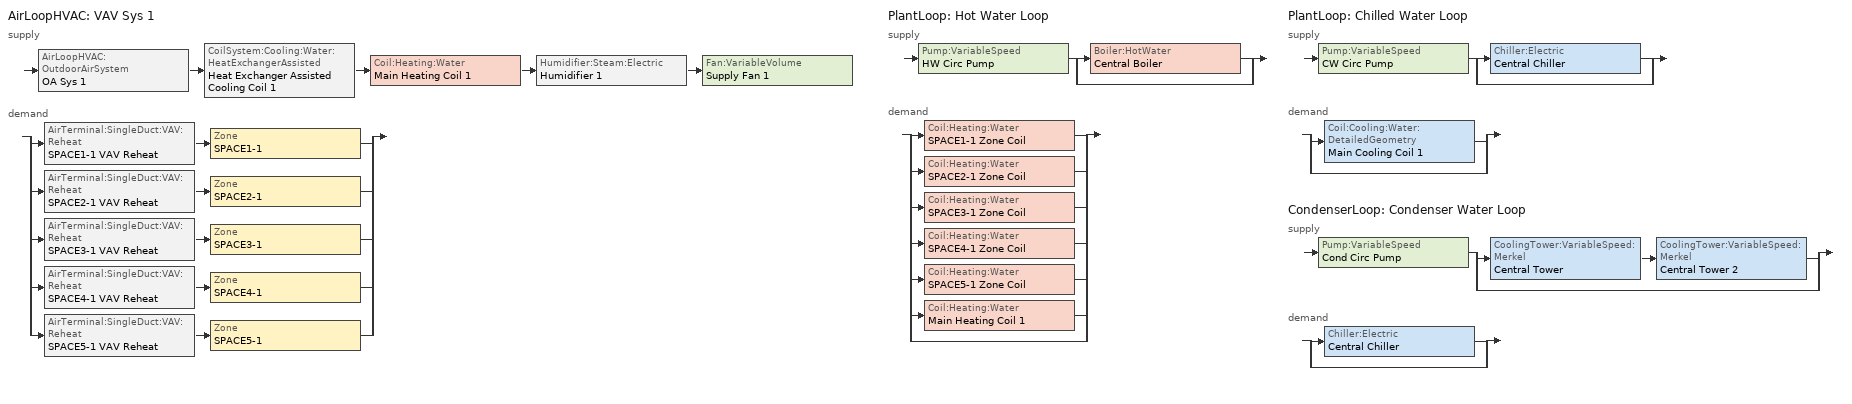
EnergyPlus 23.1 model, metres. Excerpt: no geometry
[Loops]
AirLoopHVAC 'VAV Sys 1'
 supply: AirLoopHVAC:OutdoorAirSystem 'OA Sys 1' > CoilSystem:Cooling:Water:HeatExchangerAssisted 'Heat Exchanger Assisted Cooling Coil 1' > Coil:Heating:Water 'Main Heating Coil 1' > Humidifier:Steam:Electric 'Humidifier 1' > Fan:VariableVolume 'Supply Fan 1'
 demand: split
  | AirTerminal:SingleDuct:VAV:Reheat 'SPACE1-1 VAV Reheat' > Zone 'SPACE1-1'
  | AirTerminal:SingleDuct:VAV:Reheat 'SPACE2-1 VAV Reheat' > Zone 'SPACE2-1'
  | AirTerminal:SingleDuct:VAV:Reheat 'SPACE3-1 VAV Reheat' > Zone 'SPACE3-1'
  | AirTerminal:SingleDuct:VAV:Reheat 'SPACE4-1 VAV Reheat' > Zone 'SPACE4-1'
  | AirTerminal:SingleDuct:VAV:Reheat 'SPACE5-1 VAV Reheat' > Zone 'SPACE5-1'
PlantLoop 'Hot Water Loop'
 supply: Pump:VariableSpeed 'HW Circ Pump' > split
  | Boiler:HotWater 'Central Boiler'
  | bypass
 demand: split
  | Coil:Heating:Water 'SPACE1-1 Zone Coil'
  | Coil:Heating:Water 'SPACE2-1 Zone Coil'
  | Coil:Heating:Water 'SPACE3-1 Zone Coil'
  | Coil:Heating:Water 'SPACE4-1 Zone Coil'
  | Coil:Heating:Water 'SPACE5-1 Zone Coil'
  | Coil:Heating:Water 'Main Heating Coil 1'
  | bypass
PlantLoop 'Chilled Water Loop'
 supply: Pump:VariableSpeed 'CW Circ Pump' > split
  | Chiller:Electric 'Central Chiller'
  | bypass
 demand: split
  | Coil:Cooling:Water:DetailedGeometry 'Main Cooling Coil 1'
  | bypass
CondenserLoop 'Condenser Water Loop'
 supply: Pump:VariableSpeed 'Cond Circ Pump' > split
  | CoolingTower:VariableSpeed:Merkel 'Central Tower' > CoolingTower:VariableSpeed:Merkel 'Central Tower 2'
  | bypass
 demand: split
  | Chiller:Electric 'Central Chiller'
  | bypass
[Sizing:Zone] Zone Cooling Design Supply Air Temperature Input Method=SupplyAirTemperature; Zone Cooling Design Supply Air Temperature {C}=14; Zone Heating Design Supply Air Temperature Input Method=SupplyAirTemperature; Zone Heating Design Supply Air Temperature {C}=50; Zone Cooling Design Supply Air Humidity Ratio {kgWater/kgDryAir}=0.009; Zone Heating Design Supply Air Humidity Ratio {kgWater/kgDryAir}=0.004; Zone Heating Sizing Factor=0; Zone Cooling Sizing Factor=0; Cooling Design Air Flow Method=DesignDay; Cooling Design Air Flow Rate {m3/s}=0; Heating Design Air Flow Method=DesignDay; Heating Design Air Flow Rate {m3/s}=0; Zone Load Sizing Method=Sensible Load Only No Latent Load; Zone Latent Cooling Design Supply Air Humidity Ratio Input Method=HumidityRatioDifference; Zone Cooling Design Supply Air Humidity Ratio Difference {kgWater/kgDryAir}=0.005; Zone Latent Heating Design Supply Air Humidity Ratio Input Method=HumidityRatioDifference; Zone Humidification Design Supply Air Humidity Ratio Difference {kgWater/kgDryAir}=0.005
Name | Design Specification Outdoor Air Object
SPACE1-1 | SZ DSOA SPACE1-1
SPACE2-1 | SZ DSOA SPACE2-1
SPACE3-1 | SZ DSOA SPACE3-1
SPACE4-1 | SZ DSOA SPACE4-1
SPACE5-1 | SZ DSOA SPACE5-1
[DesignSpecification:OutdoorAir] Outdoor Air Method=flow/person; Outdoor Air Flow per Person {m3/s-person}=0.00944; Outdoor Air Flow per Zone Floor Area {m3/s-m2}=0; Outdoor Air Flow per Zone {m3/s}=0
SZ DSOA SPACE1-1; SZ DSOA SPACE2-1; SZ DSOA SPACE3-1; SZ DSOA SPACE4-1; SZ DSOA SPACE5-1
[Sizing:System]
VAV Sys 1: Type of Load to Size On=sensible; Design Outdoor Air Flow Rate {m3/s}=autosize; Central Heating Maximum System Air Flow Ratio=0.3; Preheat Design Temperature {C}=7; Preheat Design Humidity Ratio {kgWater/kgDryAir}=0.008; Precool Design Temperature {C}=11; Precool Design Humidity Ratio {kgWater/kgDryAir}=0.008; Central Cooling Design Supply Air Temperature {C}=12.8; Central Heating Design Supply Air Temperature {C}=16.7; Type of Zone Sum to Use=noncoincident; 100% Outdoor Air in Cooling=no; 100% Outdoor Air in Heating=no; Central Cooling Design Supply Air Humidity Ratio {kgWater/kgDryAir}=0.008; Central Heating Design Supply Air Humidity Ratio {kgWater/kgDryAir}=0.008; Cooling Supply Air Flow Rate Method=DesignDay; Cooling Supply Air Flow Rate {m3/s}=0; Heating Supply Air Flow Rate Method=DesignDay; Heating Supply Air Flow Rate {m3/s}=0; Zone Maximum Outdoor Air Fraction=1; Cooling Design Capacity Method=CoolingDesignCapacity; Cooling Design Capacity {W}=autosize; Heating Design Capacity Method=HeatingDesignCapacity; Heating Design Capacity {W}=autosize; Central Cooling Capacity Control Method=VAV
[Sizing:Plant]
Name | Loop Type | Design Loop Exit Temperature {C} | Loop Design Temperature Difference {deltaC}
Hot Water Loop | heating | 82 | 11
Chilled Water Loop | cooling | 7.22 | 6.67
Condenser Water Loop | condenser | 29.4 | 5.6
[ZoneControl:Thermostat] Control Type Schedule=Zone Control Type Sched; Control 1=CoolingSetPoint; Control 2=HeatingSetpoint; Control 3=DualSetPoint
Name | Zone or ZoneList
SPACE1-1 Control | SPACE1-1
SPACE2-1 Control | SPACE2-1
SPACE3-1 Control | SPACE3-1
SPACE4-1 Control | SPACE4-1
SPACE5-1 Control | SPACE5-1
[ThermostatSetpoint:SingleHeating]
HeatingSetpoint: Setpoint Temperature Schedule=Htg-SetP-Sch
[ThermostatSetpoint:SingleCooling]
CoolingSetpoint: Setpoint Temperature Schedule=Clg-SetP-Sch
[ThermostatSetpoint:DualSetpoint]
DualSetPoint: Heating Setpoint Temperature Schedule=Htg-SetP-Sch; Cooling Setpoint Temperature Schedule=Clg-SetP-Sch
[Zone equipment]
SPACE1-1: SPACE1-1 VAV Reheat
SPACE2-1: SPACE2-1 VAV Reheat
SPACE3-1: SPACE3-1 VAV Reheat
SPACE4-1: SPACE4-1 VAV Reheat
SPACE5-1: SPACE5-1 VAV Reheat
[AirTerminal:SingleDuct:VAV:Reheat] Availability Schedule=ReheatCoilAvailSched; Maximum Air Flow Rate {m3/s}=autosize; Zone Minimum Air Flow Input Method=Constant; Constant Minimum Air Flow Fraction=0.3; Maximum Hot Water or Steam Flow Rate {m3/s}=autosize; Minimum Hot Water or Steam Flow Rate {m3/s}=0; Convergence Tolerance=0.001; Damper Heating Action=ReverseWithLimits; Maximum Flow per Zone Floor Area During Reheat {m3/s-m2}=AUTOCALCULATE; Maximum Flow Fraction During Reheat=AUTOCALCULATE
Name | Reheat Coil
SPACE1-1 VAV Reheat | SPACE1-1 Zone Coil
SPACE2-1 VAV Reheat | SPACE2-1 Zone Coil
SPACE3-1 VAV Reheat | SPACE3-1 Zone Coil
SPACE4-1 VAV Reheat | SPACE4-1 Zone Coil
SPACE5-1 VAV Reheat | SPACE5-1 Zone Coil
[Coil:Heating:Water] Availability Schedule=ReheatCoilAvailSched; U-Factor Times Area Value {W/K}=autosize; Maximum Water Flow Rate {m3/s}=autosize; Performance Input Method=UFactorTimesAreaAndDesignWaterFlowRate; Rated Capacity {W}=autosize; Rated Inlet Water Temperature {C}=82.2; Rated Inlet Air Temperature {C}=16.6; Rated Outlet Water Temperature {C}=71.1; Rated Outlet Air Temperature {C}=32.2
SPACE1-1 Zone Coil; SPACE2-1 Zone Coil; SPACE3-1 Zone Coil; SPACE4-1 Zone Coil; SPACE5-1 Zone Coil; Main Heating Coil 1
[AirLoopHVAC:ReturnPlenum]
Return-Plenum-1: Zone=PLENUM-1
[AirLoopHVAC]
VAV Sys 1: Design Supply Air Flow Rate {m3/s}=autosize
[Coil:Cooling:Water:DetailedGeometry]
Main Cooling Coil 1: Availability Schedule=CoolingCoilAvailSched; Maximum Water Flow Rate {m3/s}=autosize; Tube Outside Surface Area {m2}=autosize; Total Tube Inside Area {m2}=autosize; Fin Surface Area {m2}=autosize; Minimum Airflow Area {m2}=autosize; Coil Depth {m}=autosize; Fin Diameter {m}=autosize; Number of Tubes per Row=autosize
[CoilSystem:Cooling:Water:HeatExchangerAssisted]
Heat Exchanger Assisted Cooling Coil 1: Heat Exchanger=Heat Exchanger Assisting Cooling Coil; Cooling Coil=Main Cooling Coil 1
[HeatExchanger:AirToAir:FlatPlate]
Heat Exchanger Assisting Cooling Coil: Availability Schedule=CoolingCoilAvailSched; Flow Arrangement Type=CounterFlow; Economizer Lockout=Yes; Ratio of Supply to Secondary hA Values=1; Nominal Supply Air Flow Rate {m3/s}=1.32; Nominal Supply Air Inlet Temperature {C}=24; Nominal Supply Air Outlet Temperature {C}=21; Nominal Secondary Air Flow Rate {m3/s}=1.32; Nominal Secondary Air Inlet Temperature {C}=12; Nominal Electric Power {W}=100
[Humidifier:Steam:Electric]
Humidifier 1: Availability Schedule=FanAvailSched; Rated Capacity {m3/s}=3.79e-06; Rated Power {W}=10200; Rated Fan Power {W}=27; Standby Power {W}=2
[SetpointManager:SingleZone:Humidity:Minimum]
Zone Min Set Point Manager: Setpoint Node or NodeList=Humidifier Outlet Node
[Fan:VariableVolume]
Supply Fan 1: Availability Schedule=FanAvailSched; Fan Total Efficiency=0.7; Pressure Rise {Pa}=600; Maximum Flow Rate {m3/s}=autosize; Fan Power Minimum Flow Rate Input Method=Fraction; Fan Power Minimum Flow Fraction=0.25; Motor Efficiency=0.9; Motor In Airstream Fraction=1; Fan Power Coefficient 1=0.350712; Fan Power Coefficient 2=0.308505; Fan Power Coefficient 3=-0.541374; Fan Power Coefficient 4=0.871988; Fan Power Coefficient 5=0
[Controller:WaterCoil] Control Variable=Temperature; Actuator Variable=FLOW; Controller Convergence Tolerance {deltaC}=0.002; Maximum Actuated Flow {m3/s}=autosize; Minimum Actuated Flow {m3/s}=0
Name | Action
Central Cooling Coil Contoller 1 | Reverse
Central Heating Coil Contoller 1 | Normal
[Controller:OutdoorAir]
OA Controller 1: Minimum Outdoor Air Flow Rate {m3/s}=autosize; Maximum Outdoor Air Flow Rate {m3/s}=autosize; Economizer Control Type=FixedDryBulb; Economizer Control Action Type=ModulateFlow; Economizer Maximum Limit Dry-Bulb Temperature {C}=19; Economizer Minimum Limit Dry-Bulb Temperature {C}=4; Lockout Type=NoLockout; Minimum Limit Type=FixedMinimum; Minimum Outdoor Air Schedule=Min OA Sched
[SetpointManager:Scheduled] Control Variable=Temperature
Name | Schedule | Setpoint Node or NodeList
Central Boiler Setpoint Manager | HW Loop Temp Schedule | Central Boiler Outlet Node
Central Chiller Setpoint Manager | CW Loop Temp Schedule | Central Chiller Outlet Node
Condenser Water Loop Setpoint Manager | Condenser Loop Temp Schedule | Condenser Tower Outlet Node
[SetpointManager:MixedAir]
Mixed Air Temp Manager 1: Control Variable=Temperature; Setpoint Node or NodeList=Main Branch SetPoint Node List
[PlantLoop] Fluid Type=Water; Maximum Loop Flow Rate {m3/s}=autosize; Minimum Loop Flow Rate {m3/s}=0; Plant Loop Volume {m3}=autocalculate; Load Distribution Scheme=SequentialLoad
Name | Plant Equipment Operation Scheme | Maximum Loop Temperature {C} | Minimum Loop Temperature {C}
Hot Water Loop | Hot Loop Operation | 100 | 10
Chilled Water Loop | CW Loop Operation | 98 | 1
[PlantEquipmentOperationSchemes] Control Scheme 1 Schedule=PlantOnSched
Name | Control Scheme 1
Hot Loop Operation | Central Boiler Only
CW Loop Operation | Central Chiller Only
[PlantEquipmentOperation:HeatingLoad]
Central Boiler Only: Load Range 1 Lower Limit {W}=0; Load Range 1 Upper Limit {W}=1000000; Range 1 Equipment List=heating plant
[PlantEquipmentList]
heating plant: Central Boiler
Cooling Plant: Central Chiller
[Boiler:HotWater]
Central Boiler: Fuel Type=NaturalGas; Nominal Capacity {W}=autosize; Nominal Thermal Efficiency=0.8; Efficiency Curve Temperature Evaluation Variable=LeavingBoiler; Normalized Boiler Efficiency Curve=BoilerEfficiency; Design Water Flow Rate {m3/s}=autosize; Minimum Part Load Ratio=0; Maximum Part Load Ratio=1.2; Optimum Part Load Ratio=1; Water Outlet Upper Temperature Limit {C}=100; Boiler Flow Mode=LeavingSetpointModulated
[Pump:VariableSpeed] Design Maximum Flow Rate {m3/s}=autosize; Design Pump Head {Pa}=179352; Design Power Consumption {W}=autosize; Motor Efficiency=0.9; Fraction of Motor Inefficiencies to Fluid Stream=0; Coefficient 1 of the Part Load Performance Curve=0; Coefficient 2 of the Part Load Performance Curve=1; Coefficient 3 of the Part Load Performance Curve=0; Coefficient 4 of the Part Load Performance Curve=0; Design Minimum Flow Rate {m3/s}=0; Pump Control Type=INTERMITTENT
Name | Pump Flow Rate Schedule
HW Circ Pump
CW Circ Pump; Cond Circ Pump | CoolingPumpAvailSched
[PlantEquipmentOperation:CoolingLoad] Load Range 1 Lower Limit {W}=0
Name | Load Range 1 Upper Limit {W} | Range 1 Equipment List
Central Chiller Only | 900000 | Cooling Plant
Year Round Tower Operation | 90000000 | All Towers
[Chiller:Electric]
Central Chiller: Condenser Type=WaterCooled; Nominal Capacity {W}=autosize; Nominal COP {W/W}=3.2; Minimum Part Load Ratio=0; Maximum Part Load Ratio=1; Optimum Part Load Ratio=0.65; Design Condenser Inlet Temperature {C}=29.44; Temperature Rise Coefficient=2.682759; Design Chilled Water Outlet Temperature {C}=6.667; Design Chilled Water Flow Rate {m3/s}=autosize; Design Condenser Fluid Flow Rate {m3/s}=autosize; Coefficient 1 of Capacity Ratio Curve=0.944836; Coefficient 2 of Capacity Ratio Curve=-0.0570088; Coefficient 3 of Capacity Ratio Curve=-0.00185486; Coefficient 1 of Power Ratio Curve=1.907846; Coefficient 2 of Power Ratio Curve=-1.20499; Coefficient 3 of Power Ratio Curve=0.263462; Coefficient 1 of Full Load Ratio Curve=0.03303; Coefficient 2 of Full Load Ratio Curve=0.6852; Coefficient 3 of Full Load Ratio Curve=0.2818; Chilled Water Outlet Temperature Lower Limit {C}=5; Chiller Flow Mode=LeavingSetpointModulated
[CondenserLoop]
Condenser Water Loop: Fluid Type=Water; Condenser Equipment Operation Scheme=Tower Loop Operation; Maximum Loop Temperature {C}=80; Minimum Loop Temperature {C}=10; Maximum Loop Flow Rate {m3/s}=autosize; Minimum Loop Flow Rate {m3/s}=0; Condenser Loop Volume {m3}=autocalculate; Load Distribution Scheme=SequentialLoad
[CondenserEquipmentOperationSchemes]
Tower Loop Operation: Control Scheme 1=Year Round Tower Operation; Control Scheme 1 Schedule=PlantOnSched
[CondenserEquipmentList]
All Towers: Central Tower, Central Tower 2
[CoolingTower:VariableSpeed:Merkel] Performance Input Method=NominalCapacity; Heat Rejection Capacity and Nominal Capacity Sizing Ratio=1.25; Nominal Capacity {W}=autosize; Free Convection Nominal Capacity {W}=autocalculate; Free Convection Nominal Capacity Sizing Factor=0.1; Design Water Flow Rate {m3/s}=autocalculate; Design Water Flow Rate per Unit of Nominal Capacity {m3/s-W}=5.382E-8; Design Air Flow Rate {m3/s}=autocalculate; Design Air Flow Rate Per Unit of Nominal Capacity {m3/s-W}=2.76316e-05; Minimum Air Flow Rate Ratio=0.2; Design Fan Power {W}=autocalculate; Design Fan Power Per Unit of Nominal Capacity=0.0105; Fan Power Modifier Function of Air Flow Rate Ratio Curve=VS tower fan power mod func air flow ratio; Free Convection Regime Air Flow Rate {m3/s}=autocalculate; Free Convection Regime Air Flow Rate Sizing Factor=0.1; U-Factor Times Area Modifier Function of Air Flow Ratio Curve=VS tower UA mod func air flow ratio; U-Factor Times Area Modifier Function of Wetbulb Temperature Difference Curve=VS tower UA mod func wetbulb difference; U-Factor Times Area Modifier Function of Water Flow Ratio Curve=VS tower UA mod func water flow ratio; Sizing Factor=0.5
Central Tower; Central Tower 2
[Schedule:Compact]
Htg-SetP-Sch: Through: 12/31, For: SummerDesignDay, Until: 24:00, 12.8, For: WinterDesignDay, Until: 24:00, 22.1, For: WeekEnds, Until:  7:00, 12.8, Until: 13:00, 22.1, Until: 24:00, 12.8, For: Holidays, Until:  7:00, 12.8, Until: 13:00, 22.1, Until: 24:00, 12.8, For: AllOtherDays, Until:  7:00, 12.8, Until: 18:00, 22.1, Until: 24:00, 12.8
Clg-SetP-Sch: Through: 12/31, For: SummerDesignDay, Until: 24:00, 23.9, For: WinterDesignDay, Until: 24:00, 40, For: WeekEnds, Until:  7:00, 40, Until: 18:00, 23.9, Until: 24:00, 32.2, For: Holidays, Until:  7:00, 40, Until: 18:00, 23.9, Until: 24:00, 32.2, For: AllOtherDays, Until:  7:00, 40, Until: 18:00, 23.9, Until: 24:00, 40
Zone Control Type Sched: Through: 12/31, For: SummerDesignDay, Until: 24:00, 2, For: WinterDesignDay, Until: 24:00, 1, For: AllOtherDays, Until: 24:00, 4
Min OA Sched: Through: 12/31, For: WeekEnd, Until: 24:00, 0.02, For: AllOtherDays, Until: 06:00, 0.02, Until: 18:00, 1, Until: 24:00, 0.02
FanAvailSched; ReheatCoilAvailSched: Through: 3/31, For: AllDays, Until: 24:00, 1, Through: 9/30, For: SummerDesignDay, Until: 24:00, 1, For: WinterDesignDay, Until: 24:00, 1, For: WeekDays, Until:  7:00, 0, Until: 17:00, 1, Until: 24:00, 0, For: AllOtherDays, Until: 24:00, 0, Through: 12/31, For: AllDays, Until: 24:00, 1
CoolingCoilAvailSched: Through: 3/31, For: AllDays, Until: 24:00, 0, Through: 9/30, For: SummerDesignDay, Until: 24:00, 1, For: WinterDesignDay, Until: 24:00, 1, For: WeekDays, Until:  7:00, 0, Until: 17:00, 1, Until: 24:00, 0, For: AllOtherDays, Until: 24:00, 0, Through: 12/31, For: AllDays, Until: 24:00, 0
CoolingPumpAvailSched: Through: 3/31, For: AllDays, Until: 24:00, 0, Through: 9/30, For: AllDays, Until: 24:00, 1, Through: 12/31, For: AllDays, Until: 24:00, 0
CW Loop Temp Schedule: Through: 12/31, For: AllDays, Until: 24:00, 7.22
HW Loop Temp Schedule: Through: 12/31, For: AllDays, Until: 24:00, 82
PlantOnSched: Through: 12/31, For: AllDays, Until: 24:00, 1
Condenser Loop Temp Schedule: Through: 12/31, For: AllDays, Until: 24:00, 30
[Curve:Quadratic] Maximum Value of x=1
Name | Coefficient1 Constant | Coefficient2 x | Coefficient3 x**2 | Minimum Value of x | Minimum Curve Output | Maximum Curve Output | Input Unit Type for X | Output Unit Type
BoilerEfficiency | 1 | 0 | 0 | 0
VS tower UA mod func air flow ratio | 0 | 1.3 | -0.3 | 0.2 | 0 | 1 | Dimensionless | Dimensionless
VS tower UA mod func water flow ratio | 0.1082 | 1.667 | -0.7713 | 0.3 | 0.5 | 1.1 | Dimensionless | Dimensionless
[Curve:Cubic]
VS tower fan power mod func air flow ratio: Coefficient1 Constant=0.02; Coefficient2 x=0; Coefficient3 x**2=0; Coefficient4 x**3=0.98; Minimum Value of x=0.2; Maximum Value of x=1; Minimum Curve Output=0; Maximum Curve Output=1; Input Unit Type for X=Dimensionless; Output Unit Type=Dimensionless
[Curve:Linear]
VS tower UA mod func wetbulb difference: Coefficient1 Constant=1; Coefficient2 x=0.0081; Minimum Value of x=-10; Maximum Value of x=25; Minimum Curve Output=0.85; Maximum Curve Output=1.3; Input Unit Type for X=Dimensionless; Output Unit Type=Dimensionless
